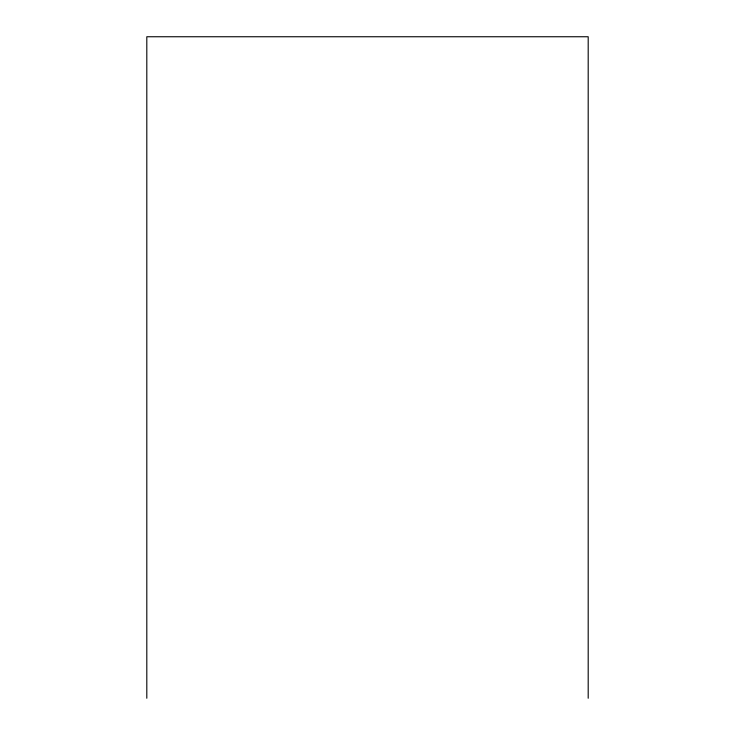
<?xml version="1.0" encoding="UTF-8"?>
<svg xmlns="http://www.w3.org/2000/svg" width="735" height="735" viewBox="0 0 735 735"><rect width="100%" height="100%" fill="white"/><g stroke="black" fill="none" stroke-linecap="round" stroke-linejoin="round"><path stroke-width="1.1" d="M588.193 698.25L588.193 36.75L146.807 36.75L146.807 698.25"/></g></svg>
